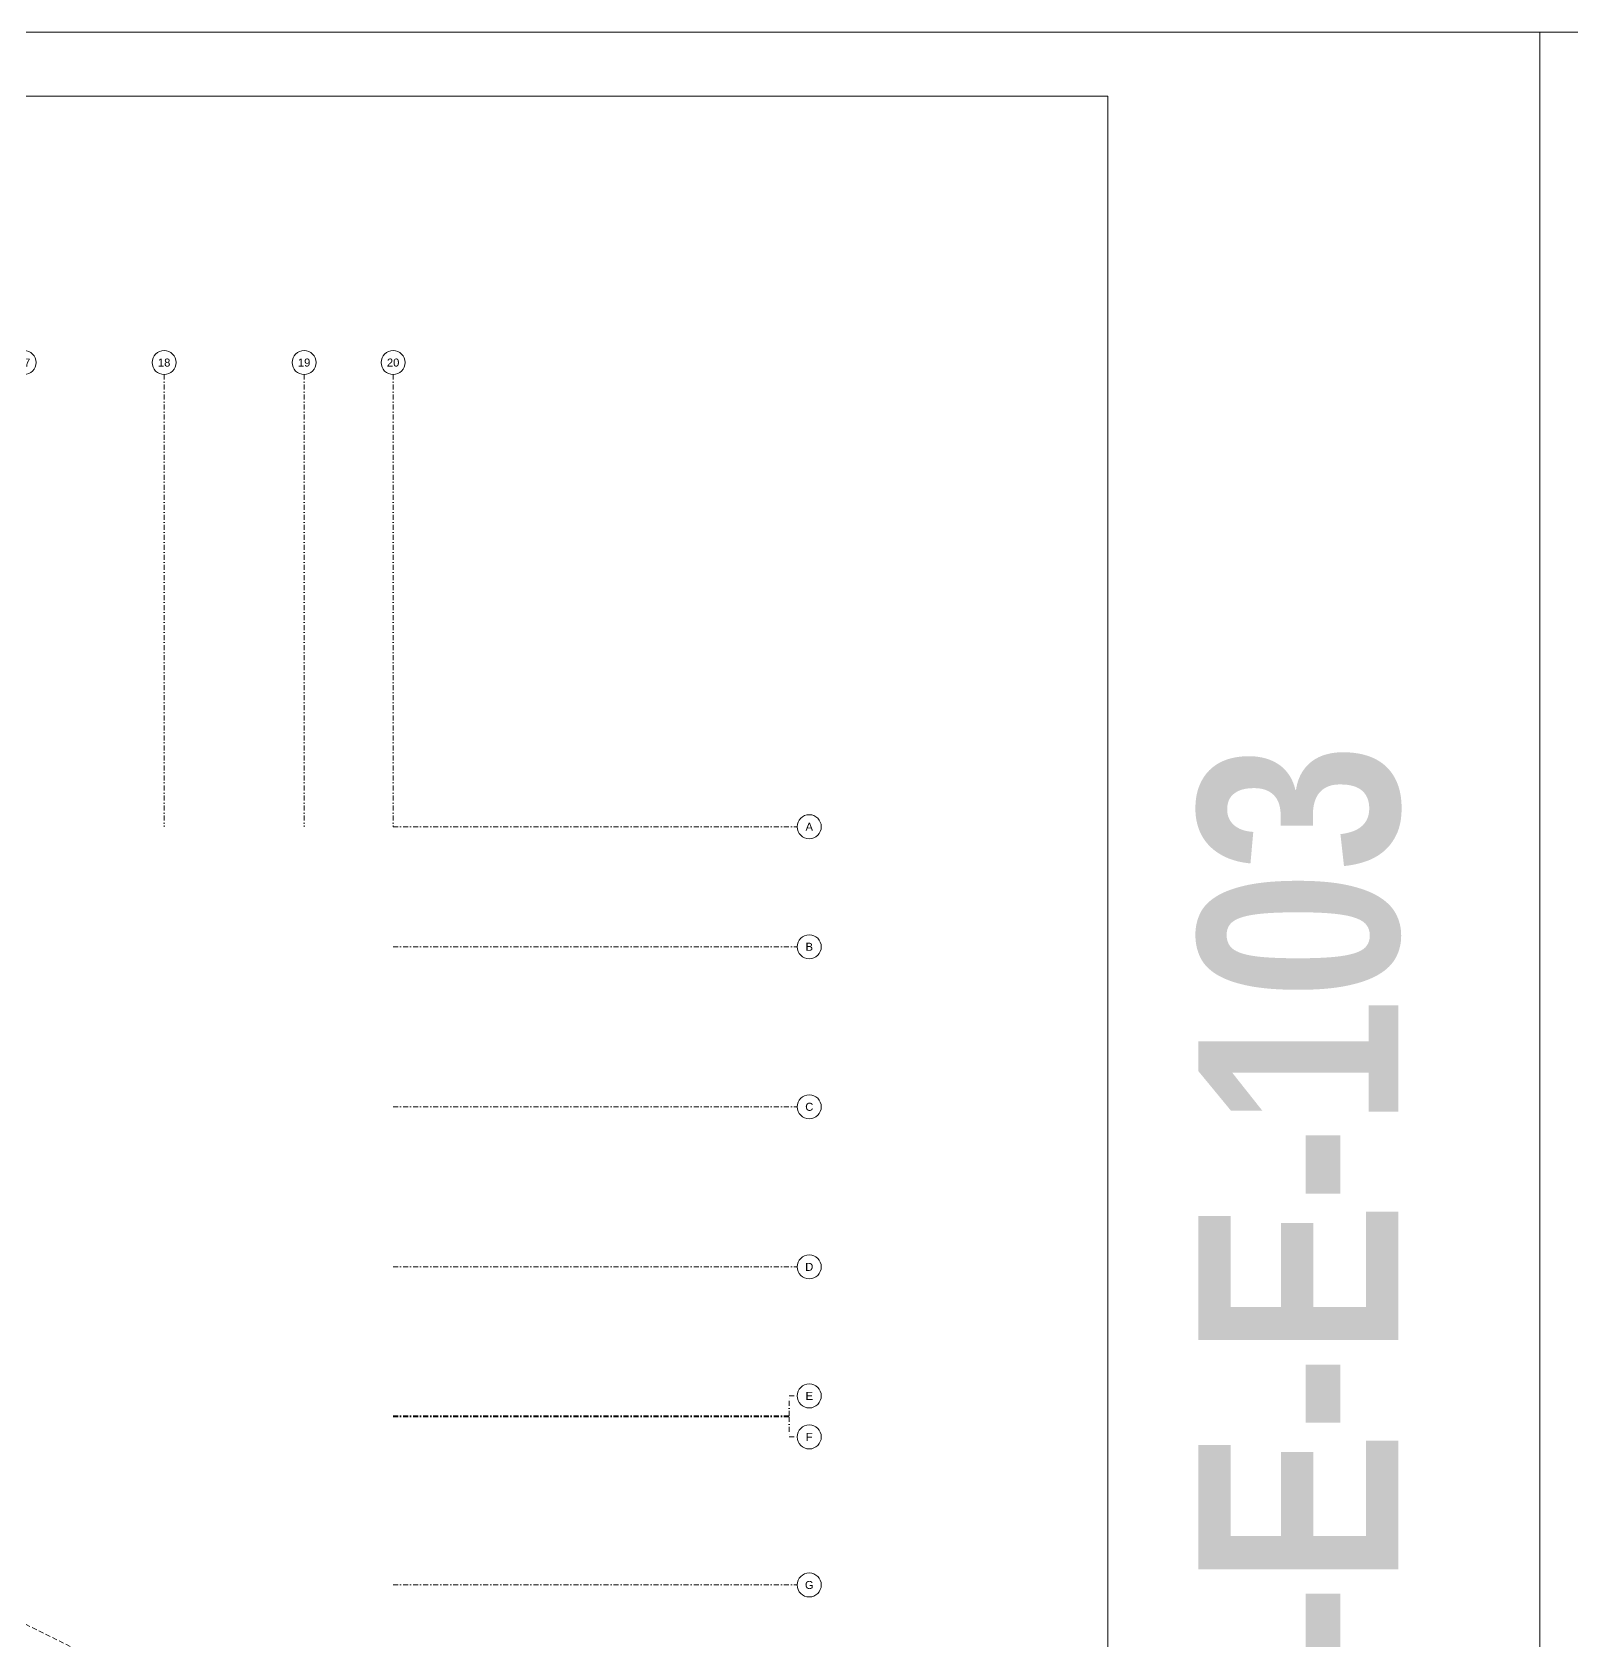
# Model space of a CAD drawing. Header units: metres. Extents: x -13316 to 152404, y -3899 to 30226.
# Drawn here: x 94940 to 102639, y 4881 to 12921 of the extents above; entities that cross this region are included whole.
import ezdxf
from ezdxf.enums import TextEntityAlignment as Align

# ---------------------------------------------------------------- set-up
doc = ezdxf.new("R2010")
doc.units = ezdxf.units.M
doc.header["$LTSCALE"] = 100
doc.header["$MEASUREMENT"] = 0
for name, pattern in [('DASHDOT2', [0.5, 0.25, -0.125, 0, -0.125]), ('DOT2', [0.125, 0, -0.125]), ('HIDDEN', [0.375, 0.25, -0.125])]:
    doc.linetypes.add(name, pattern=pattern)
doc.layers.get('0').update_dxf_attribs({"color": 9, "lineweight": 9})
for name, color, linetype, lineweight in [('20', 9, 'DOT2', 9), ('21', 9, 'Continuous', 9), ('24', 9, 'DASHDOT2', 9), ('40A', 9, 'Continuous', 9)]:
    doc.layers.add(name, color=color, linetype=linetype, lineweight=lineweight)
doc.styles.add('Arial', font='arial.ttf', dxfattribs={"height": 2.5})
doc.styles.add('MuuM_TEXT-BOLD', font='ARIALNB.TTF')

# ---------------------------------------------------------------- blocks, each defined once
blk = doc.blocks.new('0_aks')
at = {"linetype": 'Continuous'}
blk.add_circle((0, 0), 3, dxfattribs=at)
at = {"style": 'Arial'}
blk.add_attdef('AKS', text='', height=2, dxfattribs=at).set_placement((0, 0), align=Align.MIDDLE_CENTER)
blk = doc.blocks.new('p-akslar_yeni')
at = {"layer": '24'}
for points in [[(17695, 2315.1), (17695, 55)], [(18395, 2315.1), (18395, 55)], [(18840, 2315.1), (18840, 55)], [(18840, 55), (20861, 55)], [(18840, -545), (20861, -545)], [(18840, -1345), (20861, -1345)], [(18840, -2145), (20861, -2145)], [(20821, -2890), (20821, -2790), (20861, -2790)], [(18840, -2890), (20821, -2890)], [(18840, -2895), (20821, -2895)], [(20821, -2895), (20821, -2995), (20861, -2995)], [(18840, -3735), (20861, -3735)]]:
    blk.add_lwpolyline(points, dxfattribs=at)
at = {"layer": '21', "xscale": 20, "yscale": 20, "zscale": 20}
for p, values in [((16995, 2375.1), {'AKS': '17'}), ((17695, 2375.1), {'AKS': '18'}), ((18395, 2375.1), {'AKS': '19'}), ((18840, 2375.1), {'AKS': '20'}), ((20921, 55), {'AKS': 'A'}), ((20921, -545), {'AKS': 'B'}), ((20921, -1345), {'AKS': 'C'}), ((20921, -2145), {'AKS': 'D'}), ((20921, -2790), {'AKS': 'E'}), ((20921, -2995), {'AKS': 'F'}), ((20921, -3735), {'AKS': 'G'})]:
    blk.add_blockref('0_aks', p, dxfattribs=at).add_auto_attribs(values)
blk = doc.blocks.new('1.Bod.Ara.Mimari Elk')
at = {"layer": '20', "linetype": 'HIDDEN'}
blk.add_lwpolyline([(11767.85, -4685.8), (11421.22, -4460.1), (10945.13, -4163.64), (9074.53, -3238.51), (6612.89, -2132.43), (4752.35, -1474.85), (3821.13, -1227.81)], dxfattribs=at)

msp = doc.modelspace()

# ---------------------------------------------------------------- linework, layer by layer
at = {"layer": '40A'}
for points in [[(102479.28, -3898.56), (74479.28, -3898.56), (74479.28, 12921.44), (102479.28, 12921.44)], [(102479.28, 12921.44), (102479.28, -3898.56), (130459.28, -3898.56), (130459.28, 12921.44)], [(74799.28, 12601.44), (100319.52, 12601.44), (100319.52, -3578.56), (74799.28, -3578.56)]]:
    msp.add_lwpolyline(points, close=True, dxfattribs=at)

# ---------------------------------------------------------------- block references
msp.add_blockref('1.Bod.Ara.Mimari Elk', (84320, 8950))
at = {"layer": '24'}
msp.add_blockref('p-akslar_yeni', (77905, 8895), dxfattribs=at)

# ---------------------------------------------------------------- texts
at = {"layer": '40A', "style": 'MuuM_TEXT-BOLD'}
msp.add_text('94-KRT-E-E-103', height=1000, rotation=90, dxfattribs=at).set_placement((101771.7, 772.86))

doc.saveas('drawing.dxf')
